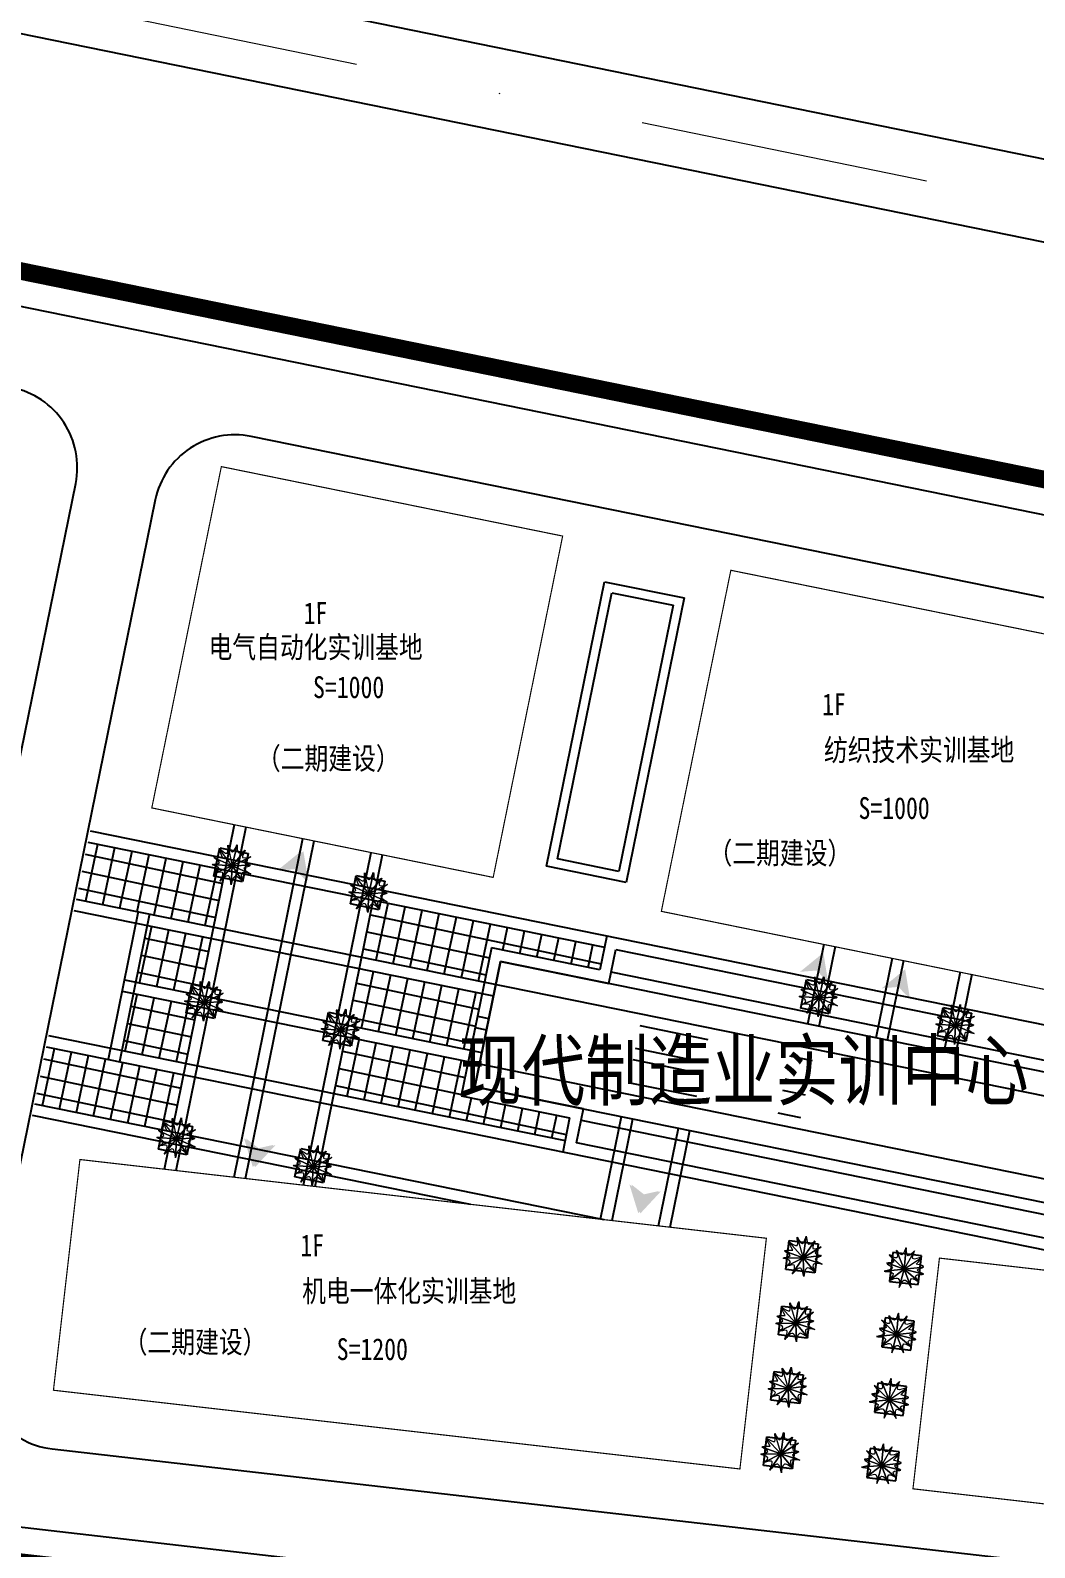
# Model space of a CAD drawing. Extents: x -534 to 560, y 572 to 1344.
# Drawn here: x 35.1 to 121.6, y 1082.8 to 1213.5 of the extents above; entities that cross this region are included whole.
import ezdxf

# ---------------------------------------------------------------- set-up
doc = ezdxf.new("R2010")
doc.units = 0
doc.header["$LTSCALE"] = 1000
doc.header["$MEASUREMENT"] = 0
for name, pattern in [('DASHDOT2', [0.5, 0.25, -0.125, 0, -0.125]), ('DIVIDE', [1.25, 0.5, -0.25, 0, -0.25, 0, -0.25]), ('X5', [3, 2, -1])]:
    doc.linetypes.add(name, pattern=pattern)
for name, color, linetype in [('0-场地', 5, 'Continuous'), ('2222', 7, 'Continuous'), ('DLSS', 8, 'Continuous'), ('PUB_TEXT', 7, 'Continuous'), ('WALL', 2, 'Continuous'), ('用地红线', 1, 'DIVIDE'), ('绿化', 3, 'Continuous'), ('铺地', 25, 'Continuous')]:
    doc.layers.add(name, color=color, linetype=linetype)
doc.layers.add('道路红线', color=1, linetype='Continuous', lineweight=0)
doc.styles.add('HT', font='simhei.ttf', dxfattribs={"width": 0.8})

msp = doc.modelspace()

# ---------------------------------------------------------------- hatches: boundary and pattern name
at = {"layer": '0-场地'}
for points in [[(57.872, 1141.314), (58.868, 1140.276), (58.452, 1142.841), (56.439, 1141.199)], [(58.057, 1141.293), (59.053, 1140.255), (58.637, 1142.82), (56.624, 1141.177)], [(102.831, 1132.549), (103.826, 1131.511), (103.411, 1134.076), (101.397, 1132.433)], [(109.875, 1131.132), (110.871, 1130.094), (110.455, 1132.659), (108.442, 1131.017)], [(54.644, 1117.217), (53.515, 1118.107), (54.281, 1115.624), (56.048, 1117.529)], [(54.829, 1117.196), (53.7, 1118.086), (54.466, 1115.603), (56.233, 1117.508)], [(87.835, 1113.243), (86.705, 1114.133), (87.472, 1111.65), (89.238, 1113.555)], [(88.02, 1113.222), (86.89, 1114.112), (87.656, 1111.629), (89.423, 1113.534)]]:
    msp.add_hatch(color=256, dxfattribs=at).paths.add_polyline_path(points)

# ---------------------------------------------------------------- linework, layer by layer
at = {"color": 0, "linetype": 'Continuous'}
msp.add_line((-261.825, 1253.136), (324.743, 1133.618), dxfattribs=at)
at = {"layer": '2222'}
for p, q in [((50.935, 1140.676), (51.433, 1143.126)), ((51.433, 1143.126), (53.883, 1142.628)), ((53.883, 1142.628), (53.385, 1140.178)), ((53.385, 1140.178), (50.935, 1140.676)), ((62.694, 1138.284), (63.192, 1140.734)), ((63.192, 1140.734), (65.642, 1140.235)), ((65.642, 1140.235), (65.144, 1137.786)), ((65.144, 1137.786), (62.694, 1138.284)), ((101.47, 1129.316), (101.969, 1131.766)), ((101.969, 1131.766), (104.419, 1131.268)), ((48.543, 1128.917), (49.041, 1131.367)), ((49.041, 1131.367), (51.491, 1130.868)), ((51.491, 1130.868), (50.992, 1128.419)), ((104.419, 1131.268), (103.92, 1128.818)), ((103.92, 1128.818), (101.47, 1129.316)), ((113.23, 1126.924), (113.728, 1129.374)), ((113.728, 1129.374), (116.178, 1128.875)), ((50.992, 1128.419), (48.543, 1128.917)), ((60.302, 1126.525), (60.8, 1128.975)), ((60.8, 1128.975), (63.25, 1128.476)), ((63.25, 1128.476), (62.752, 1126.026)), ((116.178, 1128.875), (115.679, 1126.426)), ((62.752, 1126.026), (60.302, 1126.525)), ((115.679, 1126.426), (113.23, 1126.924)), ((46.15, 1117.158), (46.649, 1119.608)), ((46.649, 1119.608), (49.099, 1119.109)), ((49.099, 1119.109), (48.6, 1116.66)), ((48.6, 1116.66), (46.15, 1117.158)), ((57.91, 1114.766), (58.408, 1117.215)), ((58.408, 1117.215), (60.858, 1116.717)), ((60.858, 1116.717), (60.359, 1114.267)), ((60.359, 1114.267), (57.91, 1114.766)), ((100.19, 1106.8), (100.475, 1109.284)), ((100.475, 1109.284), (102.959, 1108.999)), ((102.959, 1108.999), (102.674, 1106.515)), ((109.382, 1108.262), (109.098, 1105.778)), ((111.866, 1107.977), (109.382, 1108.262)), ((111.581, 1105.493), (111.866, 1107.977)), ((102.674, 1106.515), (100.19, 1106.8)), ((109.098, 1105.778), (111.581, 1105.493)), ((99.544, 1101.169), (99.829, 1103.653)), ((99.829, 1103.653), (102.313, 1103.368)), ((102.313, 1103.368), (102.028, 1100.884)), ((108.736, 1102.631), (108.452, 1100.147)), ((111.22, 1102.346), (108.736, 1102.631)), ((110.935, 1099.863), (111.22, 1102.346)), ((102.028, 1100.884), (99.544, 1101.169)), ((108.452, 1100.147), (110.935, 1099.863)), ((98.898, 1095.538), (99.183, 1098.022)), ((99.183, 1098.022), (101.667, 1097.737)), ((101.667, 1097.737), (101.382, 1095.253)), ((108.09, 1097), (107.806, 1094.516)), ((110.574, 1096.715), (108.09, 1097)), ((110.289, 1094.232), (110.574, 1096.715)), ((101.382, 1095.253), (98.898, 1095.538)), ((107.806, 1094.516), (110.289, 1094.232)), ((98.252, 1089.908), (98.537, 1092.391)), ((98.537, 1092.391), (101.021, 1092.106)), ((101.021, 1092.106), (100.736, 1089.622)), ((107.444, 1091.369), (107.16, 1088.886)), ((109.928, 1091.085), (107.444, 1091.369)), ((100.736, 1089.622), (98.252, 1089.908)), ((109.644, 1088.601), (109.928, 1091.085)), ((107.16, 1088.886), (109.644, 1088.601))]:
    msp.add_line(p, q, dxfattribs=at)
at = {"layer": 'DLSS', "color": 41, "linetype": 'Continuous', "flags": 128}
for points in [[(-501.194, 1329.7), (442.606, 1137.111)], [(-317.613, 834.433), (278.348, 766.017), (323.892, 1126.526), (324.743, 1133.618), (-188.72, 1238.214), (-407.322, 1282.834), (-445.889, 849.159), (-333.659, 836.275)]]:
    msp.add_lwpolyline(points, dxfattribs=at)
msp.add_lwpolyline([(-462.522, 830.937), (283.95, 745.242, 0.4108431), (300.542, 758.262), (348.834, 1140.627, 0.3922839), (341.703, 1150.573), (-387.881, 1299.289)], format="xyb", dxfattribs=at)
at = {"layer": 'DLSS', "color": 41, "linetype": 'X5'}
msp.add_lwpolyline([(337.755, 1056.829), (319.44, 1058.932, -0.416962), (313.291, 1066.75), (319.712, 1118.397, 0.3917403), (308.614, 1133.843), (-244.439, 1246.532, 0.436989), (-261.127, 1234.544), (-273.622, 1134.196, 0.4170219), (-261.326, 1118.557), (165.736, 1069.531)], format="xyb", dxfattribs=at)
for points in [[(23.709, 1099.317), (39.025, 1174.486, 0.4142136), (33.564, 1182.743), (-82.525, 1206.397, 0.4142136), (-90.781, 1200.935), (-108.154, 1115.675, 0.4398439), (-102.093, 1107.323), (16.052, 1093.761, 0.3890394)], [(175.06, 1081.942), (187.742, 1144.184, 0.4142136), (182.28, 1152.44), (54.141, 1178.55, 0.4142136), (45.884, 1173.088), (30.933, 1099.708, 0.4398439), (36.993, 1091.356), (167.402, 1076.386, 0.3890394)]]:
    msp.add_lwpolyline(points, format="xyb", close=True, dxfattribs=at)
at = {"layer": 'WALL', "ltscale": 10, "const_width": 0.1}
for points in [[(74.977, 1140.568), (80.96, 1169.965), (51.57, 1175.946), (45.58, 1146.55)], [(129.743, 1160.053), (123.753, 1130.657), (89.458, 1137.645), (95.442, 1167.018)], [(96.224, 1089.619), (98.503, 1109.489), (39.391, 1116.27), (37.111, 1096.4)], [(169.684, 1081.192), (171.963, 1101.061), (113.405, 1107.779), (111.126, 1087.909)]]:
    msp.add_lwpolyline(points, close=True, dxfattribs=at)
at = {"layer": '用地红线', "color": 1, "linetype": 'DIVIDE', "ltscale": 0.03, "const_width": 1.5}
msp.add_lwpolyline([(324.743, 1133.618), (-188.72, 1238.214), (-407.322, 1282.834), (-445.889, 849.159), (278.348, 766.017), (323.892, 1126.526), (324.743, 1133.618), (324.743, 1133.618), (324.743, 1133.618)], close=True, dxfattribs=at)
at = {"layer": '用地红线', "color": 5, "linetype": 'DIVIDE', "ltscale": 0.02, "const_width": 1.5}
msp.add_lwpolyline([(-261.825, 1253.136), (324.743, 1133.618), (324.743, 1133.618), (314.157, 1049.473), (-278.72, 1117.534), (-261.825, 1253.136)], close=True, dxfattribs=at)
at = {"layer": '绿化', "color": 3, "lineweight": 0}
for p, q in [((52.503, 1141.561), (50.96, 1142.255)), ((50.96, 1142.255), (52.503, 1141.561)), ((52.503, 1141.561), (51.409, 1142.99)), ((52.139, 1143.351), (52.503, 1141.561)), ((52.503, 1141.561), (52.92, 1143.375)), ((52.92, 1143.375), (52.503, 1141.561)), ((52.503, 1141.561), (53.634, 1142.904)), ((53.634, 1142.904), (52.503, 1141.561)), ((52.503, 1141.561), (54.12, 1142.35)), ((54.12, 1142.35), (52.503, 1141.561)), ((52.503, 1141.561), (50.786, 1141.674)), ((50.786, 1141.674), (52.503, 1141.561)), ((52.503, 1141.561), (51.056, 1140.972)), ((51.056, 1140.972), (52.503, 1141.561)), ((52.503, 1141.561), (51.442, 1140.244)), ((51.442, 1140.244), (52.503, 1141.561)), ((52.503, 1141.561), (52.417, 1139.933)), ((52.417, 1139.933), (52.503, 1141.561)), ((52.503, 1141.561), (54.075, 1141.621)), ((54.075, 1141.621), (52.503, 1141.561)), ((52.503, 1141.561), (53.432, 1140.231)), ((53.432, 1140.231), (52.503, 1141.561)), ((52.503, 1141.561), (54.094, 1140.868)), ((54.094, 1140.868), (52.503, 1141.561)), ((63.898, 1140.959), (64.262, 1139.169)), ((64.262, 1139.169), (64.679, 1140.983)), ((64.679, 1140.983), (64.262, 1139.169)), ((64.262, 1139.169), (62.72, 1139.863)), ((62.72, 1139.863), (64.262, 1139.169)), ((64.262, 1139.169), (63.168, 1140.598)), ((64.262, 1139.169), (65.393, 1140.512)), ((65.393, 1140.512), (64.262, 1139.169)), ((64.262, 1139.169), (65.879, 1139.958)), ((65.879, 1139.958), (64.262, 1139.169)), ((64.262, 1139.169), (62.545, 1139.282)), ((62.545, 1139.282), (64.262, 1139.169)), ((64.262, 1139.169), (62.815, 1138.58)), ((62.815, 1138.58), (64.262, 1139.169)), ((64.262, 1139.169), (63.201, 1137.852)), ((63.201, 1137.852), (64.262, 1139.169)), ((64.262, 1139.169), (64.176, 1137.541)), ((64.176, 1137.541), (64.262, 1139.169)), ((64.262, 1139.169), (65.834, 1139.229)), ((65.834, 1139.229), (64.262, 1139.169)), ((64.262, 1139.169), (65.191, 1137.839)), ((65.191, 1137.839), (64.262, 1139.169)), ((64.262, 1139.169), (65.853, 1138.475)), ((65.853, 1138.475), (64.262, 1139.169)), ((102.674, 1131.991), (103.038, 1130.201)), ((103.038, 1130.201), (103.455, 1132.015)), ((103.455, 1132.015), (103.038, 1130.201)), ((50.111, 1129.802), (48.568, 1130.496)), ((48.568, 1130.496), (50.111, 1129.802)), ((50.111, 1129.802), (49.017, 1131.231)), ((49.746, 1131.592), (50.111, 1129.802)), ((50.111, 1129.802), (50.528, 1131.616)), ((50.528, 1131.616), (50.111, 1129.802)), ((50.111, 1129.802), (51.242, 1131.145)), ((51.242, 1131.145), (50.111, 1129.802)), ((50.111, 1129.802), (51.727, 1130.591)), ((51.727, 1130.591), (50.111, 1129.802)), ((103.038, 1130.201), (101.496, 1130.895)), ((101.496, 1130.895), (103.038, 1130.201)), ((103.038, 1130.201), (101.944, 1131.63)), ((103.038, 1130.201), (104.169, 1131.544)), ((104.169, 1131.544), (103.038, 1130.201)), ((103.038, 1130.201), (104.655, 1130.99)), ((104.655, 1130.99), (103.038, 1130.201)), ((50.111, 1129.802), (48.394, 1129.915)), ((48.394, 1129.915), (50.111, 1129.802)), ((50.111, 1129.802), (48.664, 1129.213)), ((48.664, 1129.213), (50.111, 1129.802)), ((50.111, 1129.802), (49.05, 1128.485)), ((49.05, 1128.485), (50.111, 1129.802)), ((50.111, 1129.802), (50.025, 1128.174)), ((50.025, 1128.174), (50.111, 1129.802)), ((50.111, 1129.802), (51.683, 1129.862)), ((51.683, 1129.862), (50.111, 1129.802)), ((50.111, 1129.802), (51.04, 1128.472)), ((51.04, 1128.472), (50.111, 1129.802)), ((50.111, 1129.802), (51.702, 1129.108)), ((51.702, 1129.108), (50.111, 1129.802)), ((61.505, 1129.2), (61.87, 1127.41)), ((61.87, 1127.41), (62.287, 1129.224)), ((62.287, 1129.224), (61.87, 1127.41)), ((103.038, 1130.201), (101.322, 1130.314)), ((101.322, 1130.314), (103.038, 1130.201)), ((103.038, 1130.201), (101.592, 1129.612)), ((101.592, 1129.612), (103.038, 1130.201)), ((103.038, 1130.201), (101.978, 1128.884)), ((101.978, 1128.884), (103.038, 1130.201)), ((103.038, 1130.201), (102.953, 1128.573)), ((102.953, 1128.573), (103.038, 1130.201)), ((103.038, 1130.201), (104.611, 1130.261)), ((104.611, 1130.261), (103.038, 1130.201)), ((103.038, 1130.201), (103.967, 1128.871)), ((103.967, 1128.871), (103.038, 1130.201)), ((103.038, 1130.201), (104.63, 1129.508)), ((104.63, 1129.508), (103.038, 1130.201)), ((114.797, 1127.809), (113.704, 1129.238)), ((114.433, 1129.599), (114.797, 1127.809)), ((114.797, 1127.809), (115.214, 1129.623)), ((115.214, 1129.623), (114.797, 1127.809)), ((114.797, 1127.809), (115.928, 1129.152)), ((115.928, 1129.152), (114.797, 1127.809)), ((61.87, 1127.41), (60.327, 1128.104)), ((60.327, 1128.104), (61.87, 1127.41)), ((61.87, 1127.41), (60.776, 1128.839)), ((61.87, 1127.41), (63.001, 1128.753)), ((63.001, 1128.753), (61.87, 1127.41)), ((61.87, 1127.41), (63.487, 1128.199)), ((63.487, 1128.199), (61.87, 1127.41)), ((114.797, 1127.809), (113.081, 1127.922)), ((113.081, 1127.922), (114.797, 1127.809)), ((114.797, 1127.809), (113.255, 1128.503)), ((113.255, 1128.503), (114.797, 1127.809)), ((114.797, 1127.809), (113.351, 1127.22)), ((113.351, 1127.22), (114.797, 1127.809)), ((114.797, 1127.809), (113.737, 1126.492)), ((113.737, 1126.492), (114.797, 1127.809)), ((114.797, 1127.809), (114.712, 1126.181)), ((114.712, 1126.181), (114.797, 1127.809)), ((114.797, 1127.809), (116.414, 1128.598)), ((116.414, 1128.598), (114.797, 1127.809)), ((114.797, 1127.809), (116.37, 1127.869)), ((116.37, 1127.869), (114.797, 1127.809)), ((114.797, 1127.809), (115.726, 1126.479)), ((115.726, 1126.479), (114.797, 1127.809)), ((114.797, 1127.809), (116.389, 1127.115)), ((116.389, 1127.115), (114.797, 1127.809)), ((61.87, 1127.41), (60.153, 1127.522)), ((60.153, 1127.522), (61.87, 1127.41)), ((61.87, 1127.41), (60.423, 1126.821)), ((60.423, 1126.821), (61.87, 1127.41)), ((61.87, 1127.41), (60.809, 1126.092)), ((60.809, 1126.092), (61.87, 1127.41)), ((61.87, 1127.41), (61.784, 1125.782)), ((61.784, 1125.782), (61.87, 1127.41)), ((61.87, 1127.41), (63.442, 1127.47)), ((63.442, 1127.47), (61.87, 1127.41)), ((61.87, 1127.41), (62.799, 1126.08)), ((62.799, 1126.08), (61.87, 1127.41)), ((61.87, 1127.41), (63.461, 1126.716)), ((63.461, 1126.716), (61.87, 1127.41)), ((47.718, 1118.043), (46.176, 1118.737)), ((46.176, 1118.737), (47.718, 1118.043)), ((47.718, 1118.043), (46.624, 1119.472)), ((47.354, 1119.833), (47.718, 1118.043)), ((47.718, 1118.043), (48.135, 1119.857)), ((48.135, 1119.857), (47.718, 1118.043)), ((47.718, 1118.043), (48.849, 1119.386)), ((48.849, 1119.386), (47.718, 1118.043)), ((47.718, 1118.043), (49.335, 1118.832)), ((49.335, 1118.832), (47.718, 1118.043)), ((47.718, 1118.043), (46.002, 1118.156)), ((46.002, 1118.156), (47.718, 1118.043)), ((47.718, 1118.043), (46.272, 1117.454)), ((46.272, 1117.454), (47.718, 1118.043)), ((47.718, 1118.043), (46.658, 1116.725)), ((46.658, 1116.725), (47.718, 1118.043)), ((47.718, 1118.043), (47.633, 1116.415)), ((47.633, 1116.415), (47.718, 1118.043)), ((47.718, 1118.043), (49.291, 1118.103)), ((49.291, 1118.103), (47.718, 1118.043)), ((47.718, 1118.043), (48.647, 1116.713)), ((48.647, 1116.713), (47.718, 1118.043)), ((47.718, 1118.043), (49.31, 1117.349)), ((49.31, 1117.349), (47.718, 1118.043)), ((59.113, 1117.44), (59.477, 1115.651)), ((59.477, 1115.651), (59.894, 1117.465)), ((59.894, 1117.465), (59.477, 1115.651)), ((59.477, 1115.651), (57.935, 1116.345)), ((57.935, 1116.345), (59.477, 1115.651)), ((59.477, 1115.651), (58.384, 1117.08)), ((59.477, 1115.651), (60.608, 1116.993)), ((60.608, 1116.993), (59.477, 1115.651)), ((59.477, 1115.651), (61.094, 1116.44)), ((61.094, 1116.44), (59.477, 1115.651)), ((59.477, 1115.651), (57.761, 1115.763)), ((57.761, 1115.763), (59.477, 1115.651)), ((59.477, 1115.651), (58.031, 1115.062)), ((58.031, 1115.062), (59.477, 1115.651)), ((59.477, 1115.651), (58.417, 1114.333)), ((58.417, 1114.333), (59.477, 1115.651)), ((59.477, 1115.651), (59.392, 1114.023)), ((59.392, 1114.023), (59.477, 1115.651)), ((59.477, 1115.651), (61.05, 1115.711)), ((61.05, 1115.711), (59.477, 1115.651)), ((59.477, 1115.651), (60.406, 1114.321)), ((60.406, 1114.321), (59.477, 1115.651)), ((59.477, 1115.651), (61.069, 1114.957)), ((61.069, 1114.957), (59.477, 1115.651)), ((101.159, 1109.569), (101.676, 1107.817)), ((101.676, 1107.817), (101.935, 1109.66)), ((101.935, 1109.66), (101.676, 1107.817)), ((101.676, 1107.817), (100.079, 1108.375)), ((100.079, 1108.375), (101.676, 1107.817)), ((101.676, 1107.817), (100.463, 1109.147)), ((101.676, 1107.817), (102.687, 1109.253)), ((102.687, 1109.253), (101.676, 1107.817)), ((101.676, 1107.817), (103.219, 1108.743)), ((103.219, 1108.743), (101.676, 1107.817)), ((110.365, 1106.821), (109.705, 1108.447)), ((109.705, 1108.447), (110.365, 1106.821)), ((110.365, 1106.821), (110.53, 1108.674)), ((110.53, 1108.674), (110.365, 1106.821)), ((111.265, 1108.409), (110.365, 1106.821)), ((101.676, 1107.817), (99.956, 1107.781)), ((99.956, 1107.781), (101.676, 1107.817)), ((101.676, 1107.817), (100.285, 1107.106)), ((100.285, 1107.106), (101.676, 1107.817)), ((101.676, 1107.817), (100.733, 1106.413)), ((100.733, 1106.413), (101.676, 1107.817)), ((101.676, 1107.817), (103.237, 1108.013)), ((103.237, 1108.013), (101.676, 1107.817)), ((101.676, 1107.817), (101.731, 1106.188)), ((101.731, 1106.188), (101.676, 1107.817)), ((101.676, 1107.817), (102.716, 1106.573)), ((102.716, 1106.573), (101.676, 1107.817)), ((101.676, 1107.817), (103.321, 1107.264)), ((103.321, 1107.264), (101.676, 1107.817)), ((110.365, 1106.821), (108.888, 1107.365)), ((108.888, 1107.365), (110.365, 1106.821)), ((110.365, 1106.821), (109.072, 1108.072)), ((109.072, 1108.072), (110.365, 1106.821)), ((110.365, 1106.821), (111.847, 1107.841)), ((110.365, 1106.821), (112.046, 1107.003)), ((112.046, 1107.003), (110.365, 1106.821)), ((110.365, 1106.821), (108.636, 1106.654)), ((108.636, 1106.654), (110.365, 1106.821)), ((110.365, 1106.821), (109.069, 1105.844)), ((109.069, 1105.844), (110.365, 1106.821)), ((110.365, 1106.821), (109.942, 1105.246)), ((109.942, 1105.246), (110.365, 1106.821)), ((110.365, 1106.821), (110.965, 1105.239)), ((110.965, 1105.239), (110.365, 1106.821)), ((110.365, 1106.821), (112.032, 1106.396)), ((112.032, 1106.396), (110.365, 1106.821)), ((110.365, 1106.821), (111.558, 1105.813)), ((111.558, 1105.813), (110.365, 1106.821)), ((101.03, 1102.187), (99.817, 1103.516)), ((100.513, 1103.938), (101.03, 1102.187)), ((101.03, 1102.187), (101.289, 1104.029)), ((101.289, 1104.029), (101.03, 1102.187)), ((101.03, 1102.187), (102.041, 1103.622)), ((102.041, 1103.622), (101.03, 1102.187)), ((101.03, 1102.187), (102.573, 1103.112)), ((102.573, 1103.112), (101.03, 1102.187)), ((109.719, 1101.19), (109.884, 1103.043)), ((109.884, 1103.043), (109.719, 1101.19)), ((101.03, 1102.187), (99.31, 1102.15)), ((99.31, 1102.15), (101.03, 1102.187)), ((101.03, 1102.187), (99.433, 1102.745)), ((99.433, 1102.745), (101.03, 1102.187)), ((101.03, 1102.187), (99.639, 1101.475)), ((99.639, 1101.475), (101.03, 1102.187)), ((101.03, 1102.187), (100.087, 1100.782)), ((100.087, 1100.782), (101.03, 1102.187)), ((101.03, 1102.187), (102.591, 1102.382)), ((102.591, 1102.382), (101.03, 1102.187)), ((101.03, 1102.187), (101.085, 1100.557)), ((101.085, 1100.557), (101.03, 1102.187)), ((101.03, 1102.187), (102.07, 1100.942)), ((102.07, 1100.942), (101.03, 1102.187)), ((101.03, 1102.187), (102.675, 1101.633)), ((102.675, 1101.633), (101.03, 1102.187)), ((109.719, 1101.19), (108.242, 1101.734)), ((108.242, 1101.734), (109.719, 1101.19)), ((109.719, 1101.19), (108.426, 1102.441)), ((108.426, 1102.441), (109.719, 1101.19)), ((109.719, 1101.19), (109.059, 1102.817)), ((109.059, 1102.817), (109.719, 1101.19)), ((110.619, 1102.779), (109.719, 1101.19)), ((109.719, 1101.19), (111.201, 1102.21)), ((109.719, 1101.19), (107.991, 1101.023)), ((107.991, 1101.023), (109.719, 1101.19)), ((109.719, 1101.19), (108.423, 1100.213)), ((108.423, 1100.213), (109.719, 1101.19)), ((109.719, 1101.19), (109.296, 1099.615)), ((109.296, 1099.615), (109.719, 1101.19)), ((109.719, 1101.19), (111.4, 1101.372)), ((111.4, 1101.372), (109.719, 1101.19)), ((109.719, 1101.19), (110.319, 1099.608)), ((110.319, 1099.608), (109.719, 1101.19)), ((109.719, 1101.19), (111.386, 1100.765)), ((111.386, 1100.765), (109.719, 1101.19)), ((109.719, 1101.19), (110.912, 1100.182)), ((110.912, 1100.182), (109.719, 1101.19)), ((100.384, 1096.556), (99.171, 1097.885)), ((99.867, 1098.307), (100.384, 1096.556)), ((100.384, 1096.556), (100.643, 1098.399)), ((100.643, 1098.399), (100.384, 1096.556)), ((100.384, 1096.556), (101.395, 1097.991)), ((101.395, 1097.991), (100.384, 1096.556)), ((100.384, 1096.556), (98.664, 1096.52)), ((98.664, 1096.52), (100.384, 1096.556)), ((100.384, 1096.556), (98.787, 1097.114)), ((98.787, 1097.114), (100.384, 1096.556)), ((100.384, 1096.556), (98.994, 1095.844)), ((98.994, 1095.844), (100.384, 1096.556)), ((100.384, 1096.556), (99.441, 1095.151)), ((99.441, 1095.151), (100.384, 1096.556)), ((100.384, 1096.556), (101.927, 1097.481)), ((101.927, 1097.481), (100.384, 1096.556)), ((100.384, 1096.556), (101.945, 1096.751)), ((101.945, 1096.751), (100.384, 1096.556)), ((100.384, 1096.556), (100.439, 1094.926)), ((100.439, 1094.926), (100.384, 1096.556)), ((100.384, 1096.556), (101.424, 1095.311)), ((101.424, 1095.311), (100.384, 1096.556)), ((100.384, 1096.556), (102.029, 1096.002)), ((102.029, 1096.002), (100.384, 1096.556)), ((109.073, 1095.559), (107.78, 1096.81)), ((107.78, 1096.81), (109.073, 1095.559)), ((109.073, 1095.559), (108.413, 1097.186)), ((108.413, 1097.186), (109.073, 1095.559)), ((109.073, 1095.559), (109.238, 1097.413)), ((109.238, 1097.413), (109.073, 1095.559)), ((109.973, 1097.148), (109.073, 1095.559)), ((109.073, 1095.559), (110.555, 1096.579)), ((109.073, 1095.559), (107.345, 1095.392)), ((107.345, 1095.392), (109.073, 1095.559)), ((109.073, 1095.559), (107.596, 1096.103)), ((107.596, 1096.103), (109.073, 1095.559)), ((109.073, 1095.559), (107.778, 1094.582)), ((107.778, 1094.582), (109.073, 1095.559)), ((109.073, 1095.559), (108.65, 1093.984)), ((108.65, 1093.984), (109.073, 1095.559)), ((109.073, 1095.559), (110.754, 1095.741)), ((110.754, 1095.741), (109.073, 1095.559)), ((109.073, 1095.559), (109.673, 1093.978)), ((109.673, 1093.978), (109.073, 1095.559)), ((109.073, 1095.559), (110.74, 1095.134)), ((110.74, 1095.134), (109.073, 1095.559)), ((109.073, 1095.559), (110.266, 1094.551)), ((110.266, 1094.551), (109.073, 1095.559)), ((99.221, 1092.676), (99.738, 1090.925)), ((99.738, 1090.925), (99.997, 1092.768)), ((99.997, 1092.768), (99.738, 1090.925)), ((99.738, 1090.925), (98.141, 1091.483)), ((98.141, 1091.483), (99.738, 1090.925)), ((99.738, 1090.925), (98.525, 1092.254)), ((99.738, 1090.925), (100.749, 1092.36)), ((100.749, 1092.36), (99.738, 1090.925)), ((99.738, 1090.925), (101.281, 1091.85)), ((101.281, 1091.85), (99.738, 1090.925)), ((108.427, 1089.928), (107.134, 1091.179)), ((107.134, 1091.179), (108.427, 1089.928)), ((108.427, 1089.928), (107.767, 1091.555)), ((107.767, 1091.555), (108.427, 1089.928)), ((108.427, 1089.928), (108.592, 1091.782)), ((108.592, 1091.782), (108.427, 1089.928)), ((109.327, 1091.517), (108.427, 1089.928)), ((99.738, 1090.925), (98.018, 1090.889)), ((98.018, 1090.889), (99.738, 1090.925)), ((99.738, 1090.925), (98.348, 1090.213)), ((98.348, 1090.213), (99.738, 1090.925)), ((99.738, 1090.925), (98.795, 1089.521)), ((98.795, 1089.521), (99.738, 1090.925)), ((99.738, 1090.925), (101.299, 1091.12)), ((101.299, 1091.12), (99.738, 1090.925)), ((99.738, 1090.925), (99.793, 1089.295)), ((99.793, 1089.295), (99.738, 1090.925)), ((99.738, 1090.925), (100.778, 1089.68)), ((100.778, 1089.68), (99.738, 1090.925)), ((99.738, 1090.925), (101.383, 1090.371)), ((101.383, 1090.371), (99.738, 1090.925)), ((108.427, 1089.928), (106.699, 1089.761)), ((106.699, 1089.761), (108.427, 1089.928)), ((108.427, 1089.928), (106.95, 1090.472)), ((106.95, 1090.472), (108.427, 1089.928)), ((108.427, 1089.928), (107.132, 1088.951)), ((107.132, 1088.951), (108.427, 1089.928)), ((108.427, 1089.928), (108.004, 1088.353)), ((108.004, 1088.353), (108.427, 1089.928)), ((108.427, 1089.928), (109.909, 1090.948)), ((108.427, 1089.928), (110.108, 1090.11)), ((110.108, 1090.11), (108.427, 1089.928)), ((108.427, 1089.928), (109.027, 1088.347)), ((109.027, 1088.347), (108.427, 1089.928)), ((108.427, 1089.928), (110.094, 1089.503)), ((110.094, 1089.503), (108.427, 1089.928)), ((108.427, 1089.928), (109.62, 1088.92)), ((109.62, 1088.92), (108.427, 1089.928))]:
    msp.add_line(p, q, dxfattribs=at)
for points in [[(51.663, 1142.294), (51.272, 1142.331), (50.545, 1142.399), (51.885, 1141.731), (50.194, 1141.722), (51.816, 1141.428), (50.676, 1140.793), (52.14, 1141.309), (50.992, 1139.644), (52.044, 1140.913), (52.387, 1140.441), (52.398, 1139.414), (52.563, 1141.234), (53.775, 1139.721), (52.855, 1141.3), (54.757, 1140.589), (52.918, 1141.439), (54.349, 1141.527), (53.787, 1141.723), (53.291, 1141.919), (54.749, 1142.618), (52.916, 1141.929), (54.001, 1143.282), (52.804, 1142.239), (53.054, 1143.983), (52.534, 1142.174), (51.998, 1143.931), (52.316, 1142.165), (51.159, 1143.368), (51.494, 1142.654), (51.663, 1142.294)], [(63.422, 1139.902), (63.031, 1139.939), (62.304, 1140.007), (63.644, 1139.339), (61.954, 1139.33), (63.575, 1139.035), (62.435, 1138.401), (63.899, 1138.917), (62.751, 1137.252), (63.803, 1138.52), (64.146, 1138.049), (64.157, 1137.021), (64.323, 1138.841), (65.534, 1137.329), (64.614, 1138.908), (66.516, 1138.197), (64.677, 1139.047), (66.109, 1139.135), (65.546, 1139.33), (65.05, 1139.527), (66.508, 1140.226), (64.675, 1139.537), (65.76, 1140.89), (64.563, 1139.847), (64.813, 1141.591), (64.293, 1139.782), (63.757, 1141.539), (64.075, 1139.772), (62.918, 1140.976), (63.253, 1140.262), (63.422, 1139.902)], [(102.198, 1130.934), (101.807, 1130.971), (101.08, 1131.039), (102.42, 1130.371), (100.73, 1130.362), (102.351, 1130.068), (101.212, 1129.433), (102.675, 1129.949), (101.528, 1128.284), (102.579, 1129.553), (102.922, 1129.081), (102.933, 1128.054), (103.099, 1129.874), (104.31, 1128.361), (103.391, 1129.94), (105.292, 1129.229), (103.454, 1130.079), (104.885, 1130.167), (104.322, 1130.363), (103.827, 1130.559), (105.285, 1131.258), (103.451, 1130.569), (104.536, 1131.922), (103.339, 1130.879), (103.589, 1132.623), (103.07, 1130.814), (102.534, 1132.571), (102.851, 1130.805), (101.694, 1132.008), (102.029, 1131.294), (102.198, 1130.934)], [(49.271, 1130.535), (48.88, 1130.572), (48.152, 1130.64), (49.493, 1129.972), (47.802, 1129.963), (49.423, 1129.669), (48.284, 1129.034), (49.748, 1129.55), (48.6, 1127.885), (49.652, 1129.154), (49.994, 1128.682), (50.006, 1127.655), (50.171, 1129.475), (51.383, 1127.962), (50.463, 1129.541), (52.364, 1128.83), (50.526, 1129.68), (51.957, 1129.768), (51.395, 1129.963), (50.899, 1130.16), (52.357, 1130.859), (50.523, 1130.17), (51.608, 1131.523), (50.411, 1130.48), (50.661, 1132.224), (50.142, 1130.415), (49.606, 1132.172), (49.924, 1130.406), (48.767, 1131.609), (49.102, 1130.895), (49.271, 1130.535)], [(61.03, 1128.143), (60.639, 1128.18), (59.912, 1128.248), (61.252, 1127.58), (59.561, 1127.571), (61.182, 1127.276), (60.043, 1126.642), (61.507, 1127.158), (60.359, 1125.493), (61.411, 1126.761), (61.753, 1126.29), (61.765, 1125.262), (61.93, 1127.082), (63.142, 1125.57), (62.222, 1127.149), (64.124, 1126.438), (62.285, 1127.288), (63.716, 1127.376), (63.154, 1127.571), (62.658, 1127.768), (64.116, 1128.466), (62.282, 1127.778), (63.368, 1129.131), (62.17, 1128.088), (62.421, 1129.832), (61.901, 1128.022), (61.365, 1129.78), (61.683, 1128.013), (60.526, 1129.217), (60.861, 1128.503), (61.03, 1128.143)], [(113.958, 1128.542), (113.567, 1128.579), (112.839, 1128.647), (114.18, 1127.979), (112.489, 1127.97), (114.11, 1127.675), (112.971, 1127.041), (114.435, 1127.557), (113.287, 1125.892), (114.339, 1127.16), (114.681, 1126.689), (114.693, 1125.661), (114.858, 1127.481), (116.069, 1125.969), (115.15, 1127.548), (117.051, 1126.837), (115.213, 1127.687), (116.644, 1127.775), (116.082, 1127.97), (115.586, 1128.167), (117.044, 1128.866), (115.21, 1128.177), (116.295, 1129.53), (115.098, 1128.487), (115.348, 1130.231), (114.829, 1128.422), (114.293, 1130.179), (114.61, 1128.412), (113.454, 1129.616), (113.789, 1128.902), (113.958, 1128.542)], [(46.878, 1118.776), (46.487, 1118.813), (45.76, 1118.881), (47.1, 1118.213), (45.41, 1118.204), (47.031, 1117.909), (45.892, 1117.275), (47.355, 1117.791), (46.208, 1116.126), (47.259, 1117.394), (47.602, 1116.923), (47.613, 1115.895), (47.779, 1117.715), (48.99, 1116.203), (48.071, 1117.782), (49.972, 1117.071), (48.134, 1117.921), (49.565, 1118.009), (49.002, 1118.204), (48.507, 1118.401), (49.965, 1119.1), (48.131, 1118.411), (49.216, 1119.764), (48.019, 1118.721), (48.269, 1120.465), (47.75, 1118.655), (47.214, 1120.413), (47.531, 1118.646), (46.374, 1119.85), (46.709, 1119.136), (46.878, 1118.776)], [(58.638, 1116.384), (58.246, 1116.421), (57.519, 1116.489), (58.86, 1115.821), (57.169, 1115.812), (58.79, 1115.517), (57.651, 1114.883), (59.115, 1115.399), (57.967, 1113.733), (59.019, 1115.002), (59.361, 1114.531), (59.373, 1113.503), (59.538, 1115.323), (60.749, 1113.811), (59.83, 1115.39), (61.731, 1114.679), (59.893, 1115.529), (61.324, 1115.617), (60.762, 1115.812), (60.266, 1116.008), (61.724, 1116.707), (59.89, 1116.019), (60.975, 1117.372), (59.778, 1116.329), (60.028, 1118.073), (59.509, 1116.263), (58.973, 1118.021), (59.29, 1116.254), (58.134, 1117.458), (58.469, 1116.744), (58.638, 1116.384)], [(100.776, 1108.475), (100.383, 1108.478), (99.653, 1108.483), (101.046, 1107.934), (99.362, 1107.778), (101.003, 1107.625), (99.922, 1106.894), (101.336, 1107.535), (100.336, 1105.777), (101.275, 1107.132), (101.657, 1106.692), (101.757, 1105.669), (101.764, 1107.496), (103.102, 1106.094), (102.049, 1107.588), (104.005, 1107.044), (102.1, 1107.732), (103.519, 1107.943), (102.941, 1108.089), (102.431, 1108.242), (103.823, 1109.064), (102.055, 1108.22), (103.02, 1109.661), (101.917, 1108.519), (102.016, 1110.278), (101.654, 1108.43), (100.968, 1110.135), (101.437, 1108.402), (100.181, 1109.502), (100.576, 1108.819), (100.776, 1108.475)], [(111.39, 1107.258), (111.773, 1107.171), (112.486, 1107.011), (111.005, 1106.791), (112.609, 1106.259), (110.977, 1106.481), (111.864, 1105.524), (110.632, 1106.468), (111.207, 1104.53), (110.6, 1106.062), (110.128, 1105.72), (109.799, 1104.746), (110.206, 1106.528), (108.585, 1105.465), (109.949, 1106.682), (107.921, 1106.594), (109.932, 1106.833), (108.598, 1107.36), (109.194, 1107.372), (109.726, 1107.405), (108.556, 1108.521), (110.086, 1107.299), (109.473, 1108.921), (110.289, 1107.558), (110.591, 1109.294), (110.524, 1107.413), (111.578, 1108.918), (110.729, 1107.336), (112.202, 1108.123), (111.662, 1107.548), (111.39, 1107.258)], [(100.13, 1102.844), (99.737, 1102.847), (99.007, 1102.853), (100.4, 1102.303), (98.716, 1102.148), (100.357, 1101.994), (99.276, 1101.264), (100.69, 1101.904), (99.69, 1100.146), (100.629, 1101.501), (101.011, 1101.061), (101.111, 1100.038), (101.119, 1101.865), (102.456, 1100.463), (101.403, 1101.957), (103.359, 1101.413), (101.454, 1102.101), (102.873, 1102.312), (102.295, 1102.458), (101.785, 1102.611), (103.177, 1103.433), (101.409, 1102.589), (102.374, 1104.03), (101.271, 1102.888), (101.37, 1104.647), (101.008, 1102.799), (100.322, 1104.504), (100.792, 1102.771), (99.535, 1103.871), (99.93, 1103.188), (100.13, 1102.844)], [(110.744, 1101.627), (111.127, 1101.541), (111.84, 1101.38), (110.359, 1101.16), (111.963, 1100.628), (110.331, 1100.85), (111.218, 1099.894), (109.986, 1100.838), (110.561, 1098.899), (109.954, 1100.431), (109.482, 1100.089), (109.153, 1099.115), (109.56, 1100.897), (107.939, 1099.834), (109.303, 1101.051), (107.275, 1100.964), (109.286, 1101.202), (107.952, 1101.729), (108.548, 1101.741), (109.08, 1101.774), (107.91, 1102.89), (109.44, 1101.668), (108.827, 1103.29), (109.643, 1101.928), (109.945, 1103.663), (109.878, 1101.782), (110.933, 1103.287), (110.083, 1101.706), (111.556, 1102.492), (111.016, 1101.917), (110.744, 1101.627)], [(99.484, 1097.213), (99.091, 1097.216), (98.361, 1097.222), (99.754, 1096.672), (98.07, 1096.517), (99.711, 1096.363), (98.63, 1095.633), (100.044, 1096.273), (99.044, 1094.515), (99.983, 1095.87), (100.365, 1095.43), (100.465, 1094.407), (100.473, 1096.234), (101.81, 1094.832), (100.757, 1096.326), (102.713, 1095.782), (100.808, 1096.47), (102.227, 1096.681), (101.649, 1096.827), (101.139, 1096.98), (102.531, 1097.802), (100.763, 1096.958), (101.728, 1098.399), (100.625, 1097.257), (100.724, 1099.016), (100.362, 1097.168), (99.677, 1098.873), (100.146, 1097.141), (98.889, 1098.24), (99.284, 1097.558), (99.484, 1097.213)], [(110.098, 1095.996), (110.482, 1095.91), (111.194, 1095.749), (109.713, 1095.529), (111.317, 1094.997), (109.685, 1095.219), (110.572, 1094.263), (109.34, 1095.207), (109.915, 1093.268), (109.308, 1094.8), (108.836, 1094.458), (108.507, 1093.484), (108.914, 1095.266), (107.293, 1094.203), (108.657, 1095.42), (106.629, 1095.333), (108.64, 1095.571), (107.306, 1096.098), (107.902, 1096.11), (108.434, 1096.143), (107.264, 1097.259), (108.794, 1096.037), (108.181, 1097.659), (108.997, 1096.297), (109.299, 1098.032), (109.232, 1096.151), (110.287, 1097.656), (109.437, 1096.075), (110.91, 1096.861), (110.37, 1096.286), (110.098, 1095.996)], [(98.838, 1091.583), (98.445, 1091.585), (97.715, 1091.591), (99.108, 1091.041), (97.424, 1090.886), (99.065, 1090.732), (97.984, 1090.002), (99.398, 1090.642), (98.398, 1088.884), (99.337, 1090.239), (99.719, 1089.799), (99.819, 1088.776), (99.827, 1090.604), (101.164, 1089.201), (100.111, 1090.695), (102.067, 1090.151), (100.163, 1090.839), (101.581, 1091.05), (101.003, 1091.196), (100.493, 1091.349), (101.885, 1092.171), (100.117, 1091.327), (101.082, 1092.768), (99.979, 1091.626), (100.078, 1093.385), (99.717, 1091.538), (99.031, 1093.242), (99.5, 1091.51), (98.243, 1092.609), (98.639, 1091.927), (98.838, 1091.583)], [(109.452, 1090.365), (109.836, 1090.279), (110.548, 1090.119), (109.067, 1089.898), (110.671, 1089.366), (109.039, 1089.588), (109.926, 1088.632), (108.694, 1089.576), (109.269, 1087.637), (108.662, 1089.169), (108.19, 1088.827), (107.861, 1087.853), (108.268, 1089.635), (106.647, 1088.572), (108.011, 1089.789), (105.983, 1089.702), (107.994, 1089.94), (106.66, 1090.467), (107.256, 1090.479), (107.788, 1090.512), (106.618, 1091.628), (108.148, 1090.406), (107.535, 1092.028), (108.351, 1090.666), (108.653, 1092.401), (108.586, 1090.52), (109.641, 1092.025), (108.791, 1090.444), (110.264, 1091.23), (109.725, 1090.655), (109.452, 1090.365)]]:
    msp.add_open_spline(points, degree=3, knots=[0, 0, 0, 0, 789.599617, 1468.1888998, 2185.683253, 2966.6442675, 3488.8650375, 4163.9576097, 5037.7010176, 6009.2882625, 6168.2728298, 6910.2927981, 7787.3263207, 8694.8760236, 9465.1804338, 10363.141537, 11223.6836019, 11903.7306776, 12278.7424707, 12556.8687339, 13397.1994448, 14216.4515172, 14956.5719123, 15638.779964, 16432.6492566, 17243.1692369, 18024.8592978, 18801.328114, 19602.9156703, 20418.4335497, 20418.4335497, 20418.4335497, 20418.4335497], dxfattribs=at)
at = {"layer": '道路红线', "linetype": 'DASHDOT2', "ltscale": 0.1}
msp.add_line((-501.194, 1326.099), (442.606, 1132.98), dxfattribs=at)
at = {"layer": '铺地'}
for p, q in [((79.568, 1141.537), (84.56, 1166.034)), ((84.56, 1166.034), (91.419, 1164.636)), ((80.512, 1142.161), (85.184, 1165.09)), ((85.184, 1165.09), (90.475, 1164.012)), ((91.419, 1164.636), (86.427, 1140.139)), ((90.475, 1164.012), (85.803, 1141.083)), ((46.677, 1115.434), (52.715, 1145.114)), ((47.674, 1115.32), (53.695, 1144.915)), ((40.067, 1143.606), (84.552, 1134.556)), ((40.266, 1144.586), (181.951, 1115.762)), ((52.661, 1114.748), (58.595, 1143.918)), ((53.658, 1114.633), (59.575, 1143.719)), ((39.855, 1142.567), (51.685, 1140.052)), ((39.9, 1138.538), (40.939, 1143.429)), ((41.37, 1138.239), (42.409, 1143.129)), ((42.84, 1137.94), (43.879, 1142.83)), ((44.309, 1137.64), (45.349, 1142.531)), ((45.779, 1137.341), (46.819, 1142.232)), ((58.644, 1114.061), (64.474, 1142.722)), ((59.641, 1113.947), (65.454, 1142.523)), ((85.803, 1141.083), (80.512, 1142.161)), ((39.555, 1141.097), (51.386, 1138.582)), ((47.249, 1137.042), (48.289, 1141.933)), ((48.719, 1136.743), (49.759, 1141.634)), ((50.189, 1136.444), (51.229, 1141.335)), ((86.427, 1140.139), (79.568, 1141.537)), ((39.256, 1139.627), (51.087, 1137.112)), ((39.068, 1138.707), (176.035, 1110.843)), ((64.889, 1133.454), (65.928, 1138.345)), ((38.869, 1137.727), (75.004, 1130.376)), ((44.414, 1137.619), (41.823, 1124.88)), ((45.394, 1137.42), (42.803, 1124.681)), ((64.402, 1137.349), (84.262, 1133.128)), ((66.359, 1133.155), (67.398, 1138.046)), ((67.829, 1132.856), (68.868, 1137.747)), ((69.299, 1132.557), (70.338, 1137.448)), ((70.769, 1132.258), (71.808, 1137.149)), ((44.532, 1131.472), (45.571, 1136.363)), ((46.002, 1131.173), (47.041, 1136.064)), ((47.472, 1130.874), (48.511, 1135.765)), ((64.103, 1135.879), (74.647, 1133.638)), ((72.238, 1131.959), (73.278, 1136.85)), ((73.708, 1131.66), (74.748, 1136.551)), ((75.802, 1134.295), (76.218, 1136.252)), ((77.272, 1133.996), (77.688, 1135.952)), ((78.742, 1133.697), (79.158, 1135.653)), ((44.972, 1135.345), (50.489, 1134.172)), ((48.942, 1130.575), (49.981, 1135.466)), ((63.804, 1134.409), (74.348, 1132.168)), ((74.822, 1134.495), (72.23, 1121.756)), ((74.822, 1134.495), (72.23, 1121.756)), ((84.154, 1132.596), (74.822, 1134.495)), ((84.154, 1132.596), (74.822, 1134.495)), ((80.212, 1133.398), (80.628, 1135.354)), ((81.682, 1133.099), (82.098, 1135.055)), ((83.152, 1132.8), (83.568, 1134.756)), ((84.752, 1135.536), (84.154, 1132.596)), ((84.934, 1131.417), (85.532, 1134.357)), ((85.532, 1134.357), (116.031, 1128.152)), ((102.066, 1127.932), (103.473, 1134.848)), ((103.046, 1127.732), (104.453, 1134.648)), ((44.673, 1133.875), (50.19, 1132.702)), ((73.409, 1122.536), (75.602, 1133.316)), ((75.602, 1133.316), (73.409, 1122.536)), ((75.602, 1133.316), (84.934, 1131.417)), ((140.604, 1120.092), (75.602, 1133.316)), ((107.946, 1126.736), (109.353, 1133.651)), ((108.926, 1126.536), (110.333, 1133.452)), ((43.218, 1131.74), (74.007, 1125.476)), ((44.374, 1132.405), (49.891, 1131.232)), ((63.641, 1127.585), (64.681, 1132.476)), ((65.111, 1127.286), (66.151, 1132.177)), ((66.581, 1126.987), (67.621, 1131.878)), ((131.471, 1122.97), (85.134, 1132.397)), ((113.825, 1125.54), (115.232, 1132.455)), ((114.805, 1125.34), (116.212, 1132.256)), ((43.019, 1130.76), (179.355, 1103.024)), ((43.284, 1125.603), (44.324, 1130.494)), ((63.206, 1131.469), (73.75, 1129.228)), ((68.051, 1126.688), (69.091, 1131.579)), ((69.521, 1126.389), (70.561, 1131.28)), ((70.991, 1126.09), (72.031, 1130.981)), ((72.461, 1125.791), (73.5, 1130.681)), ((43.776, 1129.465), (49.293, 1128.292)), ((44.754, 1125.304), (45.794, 1130.195)), ((46.224, 1125.005), (47.264, 1129.896)), ((47.694, 1124.706), (48.734, 1129.597)), ((62.907, 1129.999), (73.451, 1127.758)), ((43.477, 1127.995), (48.994, 1126.822)), ((62.608, 1128.529), (73.152, 1126.288)), ((73.626, 1128.615), (74.606, 1128.416)), ((87.594, 1127.814), (93.475, 1126.618)), ((36.672, 1126.948), (81.163, 1117.897)), ((43.178, 1126.525), (48.695, 1125.352)), ((62.394, 1121.716), (63.433, 1126.607)), ((73.426, 1127.635), (74.406, 1127.436)), ((36.157, 1120.93), (37.197, 1125.821)), ((36.473, 1125.968), (142.018, 1104.497)), ((37.627, 1120.631), (38.667, 1125.522)), ((39.097, 1120.332), (40.137, 1125.223)), ((62.01, 1125.589), (72.554, 1123.348)), ((63.864, 1121.417), (64.903, 1126.308)), ((65.334, 1121.118), (66.373, 1126.009)), ((66.804, 1120.819), (67.843, 1125.709)), ((68.273, 1120.52), (69.313, 1125.41)), ((87.195, 1125.855), (93.077, 1124.658)), ((100.489, 1125.191), (102.449, 1124.792)), ((36.261, 1124.928), (48.097, 1122.413)), ((40.567, 1120.033), (41.606, 1124.924)), ((42.037, 1119.734), (43.076, 1124.625)), ((43.507, 1119.435), (44.546, 1124.326)), ((44.977, 1119.136), (46.016, 1124.027)), ((61.71, 1124.119), (72.255, 1121.878)), ((69.743, 1120.22), (70.783, 1125.111)), ((71.213, 1119.921), (72.253, 1124.812)), ((86.996, 1124.875), (92.877, 1123.678)), ((35.961, 1123.459), (47.798, 1120.943)), ((46.447, 1118.837), (47.486, 1123.728)), ((61.411, 1122.649), (81.271, 1118.428)), ((82.741, 1120.638), (73.409, 1122.536)), ((73.409, 1122.536), (138.411, 1109.313)), ((86.597, 1122.915), (92.479, 1121.718)), ((100.091, 1123.231), (102.05, 1122.832)), ((35.662, 1121.989), (47.499, 1119.473)), ((72.23, 1121.756), (81.562, 1119.857)), ((72.23, 1121.756), (81.562, 1119.857)), ((72.683, 1119.622), (73.099, 1121.579)), ((74.153, 1119.323), (74.569, 1121.28)), ((99.891, 1122.251), (101.851, 1121.852)), ((35.275, 1120.089), (73.004, 1112.414)), ((35.474, 1121.069), (84.506, 1111.094)), ((75.623, 1119.024), (76.039, 1120.981)), ((77.093, 1118.725), (77.509, 1120.682)), ((78.563, 1118.426), (78.979, 1120.383)), ((80.033, 1118.127), (80.449, 1120.084)), ((82.143, 1117.698), (82.741, 1120.638)), ((84.224, 1111.127), (86.023, 1119.97)), ((99.493, 1120.291), (101.453, 1119.892)), ((81.562, 1119.857), (80.964, 1116.917)), ((82.542, 1119.658), (128.88, 1110.231)), ((85.218, 1111.013), (87.003, 1119.771)), ((89.21, 1110.555), (90.923, 1118.973)), ((90.208, 1110.44), (91.903, 1118.774)), ((128.481, 1108.271), (82.143, 1117.698))]:
    msp.add_line(p, q, dxfattribs=at)

# ---------------------------------------------------------------- texts
at = {"layer": 'PUB_TEXT', "color": 7, "style": 'HT', "width": 0.8}
for p in [(58.664, 1162.382), (103.312, 1154.53), (58.379, 1107.928)]:
    msp.add_text('1F', height=1.8776, rotation=0.60314, dxfattribs=at).set_placement(p)
for s, height, p in [('电气自动化实训基地', 1.8776, (50.466, 1159.462)), ('S=1000', 1.8776, (59.466, 1156.012)), ('纺织技术实训基地', 1.8776, (103.46, 1150.61)), ('S=1000', 1.8776, (106.438, 1145.6)), ('现代制造业实训中心', 5, (71.986, 1121.448)), ('机电一体化实训基地', 1.8776, (58.527, 1104.008)), ('S=1200', 1.8776, (61.505, 1098.998))]:
    msp.add_text(s, height=height, dxfattribs=at).set_placement(p)
at = {"layer": 'PUB_TEXT', "color": 6, "style": 'HT', "width": 0.8}
for p in [(54.631, 1149.869), (93.521, 1141.726), (43.158, 1099.609)]:
    msp.add_text('（二期建设）', height=1.8776, dxfattribs=at).set_placement(p)

doc.saveas('drawing.dxf')
